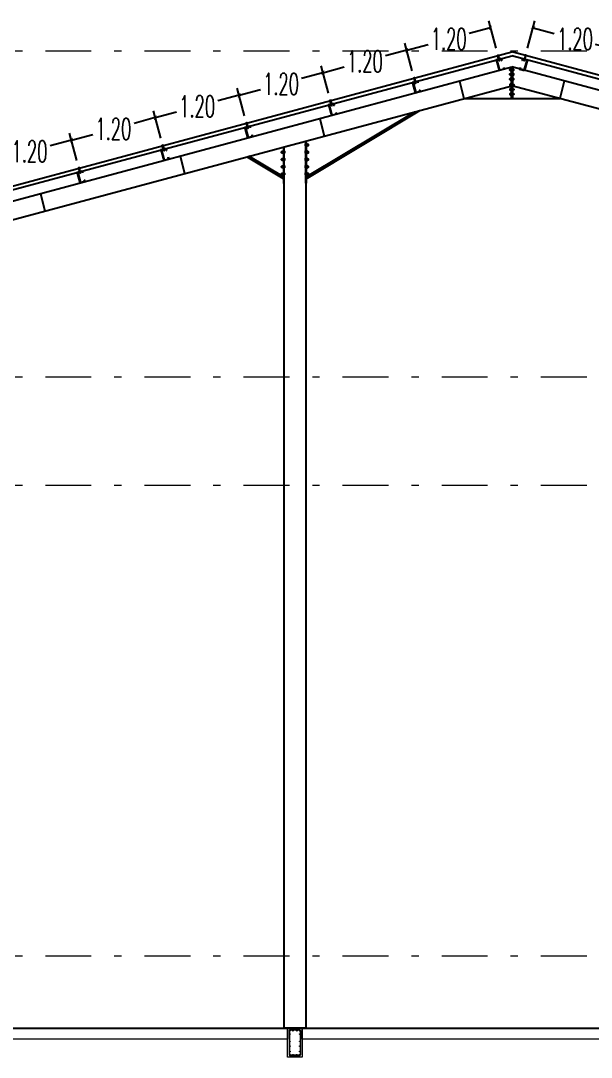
# Model space of a CAD drawing. Header units: millimetres. Extents: x 2175 to 3376, y 1504 to 1740.
# Drawn here: x 2901.44 to 2909.33, y 1529.49 to 1543.81 of the extents above; entities that cross this region are included whole.
import ezdxf

# ---------------------------------------------------------------- set-up
doc = ezdxf.new("R2010")
doc.units = ezdxf.units.MM
doc.linetypes.add('DASHDOT2', pattern=[12.7, 6.35, -3.175, 0, -3.175])
doc.linetypes.add('DASHED', pattern=[19.05, 12.7, -6.35])
for name, color, linetype in [('A', 7, 'Continuous'), ('GR', 7, 'Continuous'), ('KOP TEKS', 1, 'Continuous'), ('SUNGAI', 150, 'Continuous'), ('TEXT', 7, 'Continuous')]:
    doc.layers.add(name, color=color, linetype=linetype)
doc.layers.add('Garis Dim', color=131, linetype='DASHED', lineweight=9)
doc.layers.add('TANGGA', color=223, linetype='Continuous', lineweight=9)
doc.styles.add('-DIM2', font='simplex.shx', dxfattribs={"width": 0.55})
doc.dimstyles.new('DIMENSI POTONGAN', dxfattribs={"dimtxt": 0.3, "dimasz": 0.05, "dimexe": 0.1, "dimexo": 0.1, "dimgap": 0.05, "dimtad": 0, "dimtih": 1, "dimtoh": 1, "dimrnd": 0.0025, "dimzin": 0, "dimdsep": 46, "dimtxsty": '-DIM2', "dimblk": 'ARCHTICK', "dimcen": 0.1, "dimclrd": 1, "dimclre": 1, "dimclrt": 2, "dimadec": 0, "dimazin": 0, "dimtfac": 1, "dimtofl": 0, "dimtmove": 0, "dimatfit": 3, "dimldrblk": 'ARCHTICK', "dimfxl": 0.18, "dimtolj": 1, "dimtzin": 0, "dimarcsym": 0})

# ---------------------------------------------------------------- blocks, each defined once
blk = doc.blocks.new('_ArchTick')
at = {"color": 0, "linetype": 'ByBlock', "const_width": 0.15}
blk.add_lwpolyline([(-0.5, -0.5), (0.5, 0.5)], dxfattribs=at)
blk = doc.blocks.new('*D934')
at = {"layer": 'Defpoints', "color": 0, "transparency": 16777216}
for p in [(2906.779, 1543.403), (2908.04, 1543.334), (2906.881, 1543.023)]:
    blk.add_point(p, dxfattribs=at)
at = {"layer": 'TANGGA', "color": 1, "lineweight": -2, "transparency": 16777216}
for p, q in [((2907.938, 1543.713), (2907.644, 1543.634)), ((2908.014, 1543.43), (2907.912, 1543.81)), ((2906.855, 1543.12), (2906.753, 1543.499)), ((2906.779, 1543.403), (2907.073, 1543.481))]:
    blk.add_line(p, q, dxfattribs=at)
at = {"layer": 'TANGGA', "color": 1, "lineweight": -2, "transparency": 16777216, "xscale": 0.05, "yscale": 0.05, "zscale": 0.05}
for p, rotation in [((2907.938, 1543.713), 15.00000000002441), ((2906.779, 1543.403), 195.0000000000244)]:
    blk.add_blockref('_ArchTick', p, dxfattribs=dict(at, rotation=rotation))
at = {"layer": 'TANGGA', "color": 2, "transparency": 16777216, "insert": (2907.359, 1543.558), "char_height": 0.3, "attachment_point": 5, "style": '-DIM2'}
blk.add_mtext('\\A1;1.20', dxfattribs=at)
blk = doc.blocks.new('*D935')
at = {"layer": 'Defpoints', "color": 0, "transparency": 16777216}
for p in [(2905.62, 1543.092), (2906.881, 1543.023), (2905.722, 1542.712)]:
    blk.add_point(p, dxfattribs=at)
at = {"layer": 'TANGGA', "color": 1, "lineweight": -2, "transparency": 16777216}
for p, q in [((2906.779, 1543.403), (2906.485, 1543.324)), ((2906.855, 1543.12), (2906.753, 1543.499)), ((2905.696, 1542.809), (2905.594, 1543.189)), ((2905.62, 1543.092), (2905.914, 1543.171))]:
    blk.add_line(p, q, dxfattribs=at)
at = {"layer": 'TANGGA', "color": 1, "lineweight": -2, "transparency": 16777216, "xscale": 0.05, "yscale": 0.05, "zscale": 0.05}
for p, rotation in [((2906.779, 1543.403), 15.00000000000346), ((2905.62, 1543.092), 195.0000000000034)]:
    blk.add_blockref('_ArchTick', p, dxfattribs=dict(at, rotation=rotation))
at = {"layer": 'TANGGA', "color": 2, "transparency": 16777216, "insert": (2906.2, 1543.247), "char_height": 0.3, "attachment_point": 5, "style": '-DIM2'}
blk.add_mtext('\\A1;1.20', dxfattribs=at)
blk = doc.blocks.new('*D936')
at = {"layer": 'Defpoints', "color": 0, "transparency": 16777216}
for p in [(2904.461, 1542.781), (2905.722, 1542.712), (2904.563, 1542.402)]:
    blk.add_point(p, dxfattribs=at)
at = {"layer": 'TANGGA', "color": 1, "lineweight": -2, "transparency": 16777216}
for p, q in [((2905.696, 1542.809), (2905.594, 1543.189)), ((2905.62, 1543.092), (2905.326, 1543.013)), ((2904.537, 1542.498), (2904.435, 1542.878)), ((2904.461, 1542.781), (2904.755, 1542.86))]:
    blk.add_line(p, q, dxfattribs=at)
at = {"layer": 'TANGGA', "color": 1, "lineweight": -2, "transparency": 16777216, "xscale": 0.05, "yscale": 0.05, "zscale": 0.05}
for p, rotation in [((2905.62, 1543.092), 15.00000000000346), ((2904.461, 1542.781), 195.0000000000034)]:
    blk.add_blockref('_ArchTick', p, dxfattribs=dict(at, rotation=rotation))
at = {"layer": 'TANGGA', "color": 2, "transparency": 16777216, "insert": (2905.04, 1542.937), "char_height": 0.3, "attachment_point": 5, "style": '-DIM2'}
blk.add_mtext('\\A1;1.20', dxfattribs=at)
blk = doc.blocks.new('*D937')
at = {"layer": 'Defpoints', "color": 0, "transparency": 16777216}
for p in [(2903.302, 1542.471), (2904.563, 1542.402), (2903.403, 1542.091)]:
    blk.add_point(p, dxfattribs=at)
at = {"layer": 'TANGGA', "color": 1, "lineweight": -2, "transparency": 16777216}
for p, q in [((2904.537, 1542.498), (2904.435, 1542.878)), ((2904.461, 1542.781), (2904.167, 1542.703)), ((2903.378, 1542.188), (2903.276, 1542.567)), ((2903.302, 1542.471), (2903.596, 1542.55))]:
    blk.add_line(p, q, dxfattribs=at)
at = {"layer": 'TANGGA', "color": 1, "lineweight": -2, "transparency": 16777216, "xscale": 0.05, "yscale": 0.05, "zscale": 0.05}
for p, rotation in [((2904.461, 1542.781), 15.00000000002441), ((2903.302, 1542.471), 195.0000000000244)]:
    blk.add_blockref('_ArchTick', p, dxfattribs=dict(at, rotation=rotation))
at = {"layer": 'TANGGA', "color": 2, "transparency": 16777216, "insert": (2903.881, 1542.626), "char_height": 0.3, "attachment_point": 5, "style": '-DIM2'}
blk.add_mtext('\\A1;1.20', dxfattribs=at)
blk = doc.blocks.new('*D938')
at = {"layer": 'Defpoints', "color": 0, "transparency": 16777216}
for p in [(2902.143, 1542.16), (2903.403, 1542.091), (2902.244, 1541.781)]:
    blk.add_point(p, dxfattribs=at)
at = {"layer": 'TANGGA', "color": 1, "lineweight": -2, "transparency": 16777216}
for p, q in [((2903.378, 1542.188), (2903.276, 1542.567)), ((2903.302, 1542.471), (2903.008, 1542.392)), ((2902.218, 1541.877), (2902.117, 1542.257)), ((2902.143, 1542.16), (2902.437, 1542.239))]:
    blk.add_line(p, q, dxfattribs=at)
at = {"layer": 'TANGGA', "color": 1, "lineweight": -2, "transparency": 16777216, "xscale": 0.05, "yscale": 0.05, "zscale": 0.05}
for p, rotation in [((2903.302, 1542.471), 15.00000000000346), ((2902.143, 1542.16), 195.0000000000034)]:
    blk.add_blockref('_ArchTick', p, dxfattribs=dict(at, rotation=rotation))
at = {"layer": 'TANGGA', "color": 2, "transparency": 16777216, "insert": (2902.722, 1542.316), "char_height": 0.3, "attachment_point": 5, "style": '-DIM2'}
blk.add_mtext('\\A1;1.20', dxfattribs=at)
blk = doc.blocks.new('*D939')
at = {"layer": 'Defpoints', "color": 0, "transparency": 16777216}
for p in [(2900.984, 1541.85), (2902.244, 1541.781), (2901.085, 1541.47)]:
    blk.add_point(p, dxfattribs=at)
at = {"layer": 'TANGGA', "color": 1, "lineweight": -2, "transparency": 16777216}
for p, q in [((2902.218, 1541.877), (2902.117, 1542.257)), ((2902.143, 1542.16), (2901.849, 1542.082)), ((2901.059, 1541.567), (2900.958, 1541.946)), ((2900.984, 1541.85), (2901.277, 1541.928))]:
    blk.add_line(p, q, dxfattribs=at)
at = {"layer": 'TANGGA', "color": 1, "lineweight": -2, "transparency": 16777216, "xscale": 0.05, "yscale": 0.05, "zscale": 0.05}
for p, rotation in [((2902.143, 1542.16), 15.00000000000346), ((2900.984, 1541.85), 195.0000000000034)]:
    blk.add_blockref('_ArchTick', p, dxfattribs=dict(at, rotation=rotation))
at = {"layer": 'TANGGA', "color": 2, "transparency": 16777216, "insert": (2901.563, 1542.005), "char_height": 0.3, "attachment_point": 5, "style": '-DIM2'}
blk.add_mtext('\\A1;1.20', dxfattribs=at)
blk = doc.blocks.new('*D734')
at = {"layer": 'Defpoints', "color": 0, "transparency": 16777216}
for p in [(2909.684, 1543.403), (2908.423, 1543.334), (2909.582, 1543.023)]:
    blk.add_point(p, dxfattribs=at)
at = {"layer": 'TANGGA', "color": 1, "lineweight": -2, "transparency": 16777216}
for p, q in [((2908.449, 1543.43), (2908.551, 1543.81)), ((2908.525, 1543.713), (2908.819, 1543.634)), ((2909.684, 1543.403), (2909.39, 1543.481)), ((2909.608, 1543.12), (2909.71, 1543.499))]:
    blk.add_line(p, q, dxfattribs=at)
at = {"layer": 'TANGGA', "color": 1, "lineweight": -2, "transparency": 16777216, "xscale": 0.05, "yscale": 0.05, "zscale": 0.05}
for p, rotation in [((2908.525, 1543.713), 164.9999999999756), ((2909.684, 1543.403), 344.9999999999756)]:
    blk.add_blockref('_ArchTick', p, dxfattribs=dict(at, rotation=rotation))
at = {"layer": 'TANGGA', "color": 2, "transparency": 16777216, "insert": (2909.105, 1543.558), "char_height": 0.3, "attachment_point": 5, "style": '-DIM2'}
blk.add_mtext('\\A1;1.20', dxfattribs=at)
blk = doc.blocks.new('soof bmi')
at = {"layer": 'Garis Dim', "color": 1, "linetype": 'ByBlock', "lineweight": 9}
for p, q in [((38143.978, 315.053), (38143.777, 315.053)), ((38143.76, 315.036), (38143.76, 314.534)), ((38143.768, 315.036), (38143.768, 314.534)), ((38143.978, 315.044), (38143.777, 315.044)), ((38143.987, 315.036), (38143.987, 314.534)), ((38143.996, 315.036), (38143.996, 314.534)), ((38143.978, 314.525), (38143.777, 314.525)), ((38143.978, 314.517), (38143.777, 314.517))]:
    blk.add_line(p, q, dxfattribs=at)
blk.add_lwpolyline([(38143.728, 315.085), (38144.028, 315.085), (38144.028, 314.485), (38143.728, 314.485)], close=True, dxfattribs=at)
for centre, radius in [((38143.777, 315.036), 0.00853), ((38143.774, 314.965), 0.0064), ((38143.838, 315.036), 0.00853), ((38143.917, 315.036), 0.00853), ((38143.978, 315.036), 0.00853), ((38143.981, 314.965), 0.0064), ((38143.774, 314.815), 0.0064), ((38143.774, 314.715), 0.0064), ((38143.981, 314.815), 0.0064), ((38143.981, 314.715), 0.0064), ((38143.774, 314.605), 0.0064), ((38143.777, 314.534), 0.00853), ((38143.838, 314.534), 0.00853), ((38143.917, 314.534), 0.00853), ((38143.978, 314.534), 0.00853), ((38143.981, 314.605), 0.0064)]:
    blk.add_circle(centre, radius, dxfattribs=at)
for centre, radius, start, end in [((38143.777, 315.036), 0.0171, 90, 180), ((38143.978, 315.036), 0.0171, 0, 90), ((38143.978, 315.036), 0.00853, 0, 90), ((38143.777, 314.534), 0.0171, 180, 270), ((38143.978, 314.534), 0.00853, 270, 0), ((38143.978, 314.534), 0.0171, 270, 0)]:
    blk.add_arc(centre, radius, start, end, dxfattribs=at)

msp = doc.modelspace()

# ---------------------------------------------------------------- linework, layer by layer
for p, q in [((2908.017, 1543.268), (2908.046, 1543.158)), ((2908.017, 1543.268), (2908.046, 1543.158)), ((2908.017, 1543.268), (2908.046, 1543.158)), ((2908.017, 1543.268), (2908.046, 1543.158)), ((2908.017, 1543.268), (2908.055, 1543.123)), ((2908.019, 1543.259), (2908.055, 1543.123)), ((2908.019, 1543.259), (2908.055, 1543.123)), ((2908.019, 1543.259), (2908.055, 1543.123)), ((2908.02, 1543.258), (2908.025, 1543.259)), ((2908.023, 1543.27), (2908.061, 1543.125)), ((2908.026, 1543.267), (2908.084, 1543.282)), ((2908.026, 1543.267), (2908.063, 1543.129)), ((2908.084, 1543.282), (2908.089, 1543.26)), ((2908.085, 1543.286), (2908.092, 1543.261)), ((2908.089, 1543.26), (2908.092, 1543.261)), ((2908.378, 1543.286), (2908.371, 1543.261)), ((2908.374, 1543.26), (2908.371, 1543.261)), ((2908.38, 1543.282), (2908.374, 1543.26)), ((2908.437, 1543.267), (2908.38, 1543.282)), ((2908.437, 1543.267), (2908.4, 1543.129)), ((2908.441, 1543.27), (2908.402, 1543.125)), ((2908.447, 1543.268), (2908.408, 1543.123)), ((2908.444, 1543.259), (2908.408, 1543.123)), ((2908.444, 1543.259), (2908.408, 1543.123)), ((2908.444, 1543.259), (2908.408, 1543.123)), ((2908.447, 1543.268), (2908.417, 1543.158)), ((2908.447, 1543.268), (2908.417, 1543.158)), ((2908.447, 1543.268), (2908.417, 1543.158)), ((2908.447, 1543.268), (2908.417, 1543.158)), ((2908.444, 1543.258), (2908.438, 1543.259)), ((2908.063, 1543.129), (2908.12, 1543.144)), ((2908.115, 1543.165), (2908.118, 1543.166)), ((2908.115, 1543.165), (2908.12, 1543.144)), ((2908.118, 1543.166), (2908.124, 1543.142)), ((2908.223, 1543.169), (2908.223, 1542.734)), ((2908.232, 1543.172), (2908.232, 1542.734)), ((2908.24, 1543.169), (2908.24, 1542.734)), ((2908.346, 1543.166), (2908.339, 1543.142)), ((2908.348, 1543.165), (2908.343, 1543.144)), ((2908.4, 1543.129), (2908.343, 1543.144)), ((2908.348, 1543.165), (2908.346, 1543.166)), ((2906.867, 1542.956), (2906.924, 1542.971)), ((2906.924, 1542.971), (2906.93, 1542.95)), ((2906.926, 1542.976), (2906.933, 1542.951)), ((2907.509, 1542.977), (2907.57, 1542.734)), ((2908.954, 1542.977), (2908.894, 1542.734)), ((2908.954, 1542.977), (2908.894, 1542.734)), ((2906.858, 1542.958), (2906.887, 1542.848)), ((2906.858, 1542.958), (2906.887, 1542.848)), ((2906.858, 1542.958), (2906.887, 1542.848)), ((2906.858, 1542.958), (2906.887, 1542.848)), ((2906.858, 1542.958), (2906.896, 1542.813)), ((2906.86, 1542.947), (2906.866, 1542.949)), ((2906.86, 1542.948), (2906.896, 1542.813)), ((2906.86, 1542.948), (2906.896, 1542.813)), ((2906.86, 1542.948), (2906.896, 1542.813)), ((2906.863, 1542.959), (2906.902, 1542.814)), ((2906.867, 1542.956), (2906.904, 1542.818)), ((2906.904, 1542.818), (2906.961, 1542.833)), ((2906.93, 1542.95), (2906.933, 1542.951)), ((2906.956, 1542.854), (2906.959, 1542.855)), ((2906.956, 1542.854), (2906.961, 1542.833)), ((2906.959, 1542.855), (2906.965, 1542.831)), ((2905.699, 1542.647), (2905.728, 1542.537)), ((2905.699, 1542.647), (2905.728, 1542.537)), ((2905.699, 1542.647), (2905.728, 1542.537)), ((2905.699, 1542.647), (2905.728, 1542.537)), ((2905.699, 1542.647), (2905.737, 1542.502)), ((2905.701, 1542.636), (2905.707, 1542.638)), ((2905.701, 1542.638), (2905.737, 1542.502)), ((2905.701, 1542.638), (2905.737, 1542.502)), ((2905.701, 1542.638), (2905.737, 1542.502)), ((2905.704, 1542.649), (2905.743, 1542.504)), ((2905.708, 1542.645), (2905.765, 1542.66)), ((2905.708, 1542.645), (2905.745, 1542.507)), ((2905.765, 1542.66), (2905.771, 1542.639)), ((2905.767, 1542.665), (2905.774, 1542.64)), ((2905.771, 1542.639), (2905.774, 1542.64)), ((2905.797, 1542.544), (2905.799, 1542.544)), ((2905.797, 1542.544), (2905.802, 1542.522)), ((2905.799, 1542.544), (2905.806, 1542.521)), ((2905.577, 1542.459), (2905.638, 1542.217)), ((2905.745, 1542.507), (2905.802, 1542.522)), ((2904.539, 1542.337), (2904.569, 1542.227)), ((2904.539, 1542.337), (2904.569, 1542.227)), ((2904.539, 1542.337), (2904.569, 1542.227)), ((2904.539, 1542.337), (2904.569, 1542.227)), ((2904.539, 1542.337), (2904.578, 1542.192)), ((2904.542, 1542.326), (2904.548, 1542.327)), ((2904.542, 1542.327), (2904.578, 1542.192)), ((2904.542, 1542.327), (2904.578, 1542.192)), ((2904.542, 1542.327), (2904.578, 1542.192)), ((2904.545, 1542.338), (2904.584, 1542.193)), ((2904.549, 1542.335), (2904.606, 1542.35)), ((2904.549, 1542.335), (2904.586, 1542.197)), ((2904.606, 1542.35), (2904.612, 1542.329)), ((2904.608, 1542.354), (2904.615, 1542.329)), ((2904.612, 1542.329), (2904.615, 1542.329)), ((2904.586, 1542.197), (2904.643, 1542.212)), ((2904.637, 1542.233), (2904.64, 1542.234)), ((2904.637, 1542.233), (2904.643, 1542.212)), ((2904.64, 1542.234), (2904.647, 1542.21)), ((2903.38, 1542.026), (2903.41, 1541.916)), ((2903.38, 1542.026), (2903.41, 1541.916)), ((2903.38, 1542.026), (2903.41, 1541.916)), ((2903.38, 1542.026), (2903.41, 1541.916)), ((2903.38, 1542.026), (2903.419, 1541.881)), ((2903.383, 1542.015), (2903.389, 1542.017)), ((2903.383, 1542.016), (2903.419, 1541.881)), ((2903.383, 1542.016), (2903.419, 1541.881)), ((2903.383, 1542.016), (2903.419, 1541.881)), ((2903.386, 1542.028), (2903.425, 1541.883)), ((2903.39, 1542.024), (2903.447, 1542.039)), ((2903.39, 1542.024), (2903.427, 1541.886)), ((2903.447, 1542.039), (2903.453, 1542.018)), ((2903.449, 1542.044), (2903.456, 1542.019)), ((2903.453, 1542.018), (2903.456, 1542.019)), ((2903.427, 1541.886), (2903.484, 1541.901)), ((2903.478, 1541.922), (2903.481, 1541.923)), ((2903.478, 1541.922), (2903.484, 1541.901)), ((2903.481, 1541.923), (2903.488, 1541.899)), ((2903.645, 1541.942), (2903.706, 1541.699)), ((2902.221, 1541.715), (2902.251, 1541.605)), ((2902.221, 1541.715), (2902.251, 1541.605)), ((2902.221, 1541.715), (2902.251, 1541.605)), ((2902.221, 1541.715), (2902.251, 1541.605)), ((2902.221, 1541.715), (2902.26, 1541.571)), ((2902.224, 1541.705), (2902.23, 1541.706)), ((2902.224, 1541.706), (2902.26, 1541.57)), ((2902.224, 1541.706), (2902.26, 1541.57)), ((2902.224, 1541.706), (2902.26, 1541.57)), ((2902.227, 1541.717), (2902.266, 1541.572)), ((2902.231, 1541.714), (2902.288, 1541.729)), ((2902.231, 1541.714), (2902.268, 1541.576)), ((2902.288, 1541.729), (2902.294, 1541.707)), ((2902.29, 1541.733), (2902.297, 1541.708)), ((2902.294, 1541.707), (2902.297, 1541.708)), ((2902.268, 1541.576), (2902.325, 1541.591)), ((2902.319, 1541.612), (2902.322, 1541.613)), ((2902.319, 1541.612), (2902.325, 1541.591)), ((2902.322, 1541.613), (2902.329, 1541.589)), ((2901.714, 1541.424), (2901.774, 1541.181))]:
    msp.add_line(p, q)
for points in [[(2908.031, 1543.327), (2908.052, 1543.333), (2908.052, 1543.329), (2908.032, 1543.324)], [(2908.035, 1543.332), (2908.045, 1543.335), (2908.046, 1543.331), (2908.036, 1543.329)], [(2908.04, 1543.326), (2908.044, 1543.327), (2908.06, 1543.261), (2908.057, 1543.26)], [(2908.423, 1543.326), (2908.42, 1543.327), (2908.403, 1543.261), (2908.406, 1543.26)], [(2908.432, 1543.327), (2908.412, 1543.333), (2908.411, 1543.329), (2908.431, 1543.324)], [(2908.428, 1543.332), (2908.418, 1543.335), (2908.417, 1543.331), (2908.427, 1543.329)], [(2908.248, 1543.127), (2908.203, 1543.127), (2908.203, 1543.137), (2908.248, 1543.137)], [(2908.215, 1543.119), (2908.223, 1543.119), (2908.223, 1543.145), (2908.215, 1543.145)], [(2908.223, 1543.119), (2908.215, 1543.119), (2908.215, 1543.145), (2908.223, 1543.145)], [(2908.215, 1543.127), (2908.26, 1543.127), (2908.26, 1543.137), (2908.215, 1543.137)], [(2908.24, 1543.119), (2908.248, 1543.119), (2908.248, 1543.145), (2908.24, 1543.145)], [(2908.248, 1543.119), (2908.24, 1543.119), (2908.24, 1543.145), (2908.248, 1543.145)], [(2906.872, 1543.017), (2906.892, 1543.022), (2906.893, 1543.019), (2906.873, 1543.013)], [(2906.876, 1543.022), (2906.886, 1543.024), (2906.887, 1543.021), (2906.877, 1543.018)], [(2906.881, 1543.016), (2906.885, 1543.016), (2906.901, 1542.951), (2906.898, 1542.95)], [(2908.248, 1543.064), (2908.203, 1543.064), (2908.203, 1543.075), (2908.248, 1543.075)], [(2908.248, 1542.998), (2908.203, 1542.998), (2908.203, 1543.008), (2908.248, 1543.008)], [(2908.215, 1543.057), (2908.223, 1543.057), (2908.223, 1543.083), (2908.215, 1543.083)], [(2908.223, 1543.057), (2908.215, 1543.057), (2908.215, 1543.083), (2908.223, 1543.083)], [(2908.215, 1543.064), (2908.26, 1543.064), (2908.26, 1543.075), (2908.215, 1543.075)], [(2908.215, 1542.99), (2908.223, 1542.99), (2908.223, 1543.016), (2908.215, 1543.016)], [(2908.223, 1542.99), (2908.215, 1542.99), (2908.215, 1543.016), (2908.223, 1543.016)], [(2908.215, 1542.998), (2908.26, 1542.998), (2908.26, 1543.008), (2908.215, 1543.008)], [(2908.24, 1543.057), (2908.248, 1543.057), (2908.248, 1543.083), (2908.24, 1543.083)], [(2908.248, 1543.057), (2908.24, 1543.057), (2908.24, 1543.083), (2908.248, 1543.083)], [(2908.24, 1542.99), (2908.248, 1542.99), (2908.248, 1543.016), (2908.24, 1543.016)], [(2908.248, 1542.99), (2908.24, 1542.99), (2908.24, 1543.016), (2908.248, 1543.016)], [(2908.248, 1542.931), (2908.203, 1542.931), (2908.203, 1542.92), (2908.248, 1542.92)], [(2908.248, 1542.864), (2908.203, 1542.864), (2908.203, 1542.854), (2908.248, 1542.854)], [(2908.215, 1542.939), (2908.223, 1542.939), (2908.223, 1542.912), (2908.215, 1542.912)], [(2908.223, 1542.939), (2908.215, 1542.939), (2908.215, 1542.912), (2908.223, 1542.912)], [(2908.215, 1542.931), (2908.26, 1542.931), (2908.26, 1542.92), (2908.215, 1542.92)], [(2908.215, 1542.872), (2908.223, 1542.872), (2908.223, 1542.846), (2908.215, 1542.846)], [(2908.223, 1542.872), (2908.215, 1542.872), (2908.215, 1542.846), (2908.223, 1542.846)], [(2908.215, 1542.864), (2908.26, 1542.864), (2908.26, 1542.854), (2908.215, 1542.854)], [(2908.24, 1542.939), (2908.248, 1542.939), (2908.248, 1542.912), (2908.24, 1542.912)], [(2908.248, 1542.939), (2908.24, 1542.939), (2908.24, 1542.912), (2908.248, 1542.912)], [(2908.24, 1542.872), (2908.248, 1542.872), (2908.248, 1542.846), (2908.24, 1542.846)], [(2908.248, 1542.872), (2908.24, 1542.872), (2908.24, 1542.846), (2908.248, 1542.846)], [(2905.713, 1542.706), (2905.733, 1542.711), (2905.734, 1542.708), (2905.714, 1542.703)], [(2905.717, 1542.711), (2905.727, 1542.714), (2905.728, 1542.71), (2905.718, 1542.707)], [(2905.722, 1542.705), (2905.725, 1542.706), (2905.742, 1542.64), (2905.739, 1542.639)], [(2908.248, 1542.802), (2908.203, 1542.802), (2908.203, 1542.791), (2908.248, 1542.791)], [(2908.215, 1542.809), (2908.223, 1542.809), (2908.223, 1542.783), (2908.215, 1542.783)], [(2908.223, 1542.809), (2908.215, 1542.809), (2908.215, 1542.783), (2908.223, 1542.783)], [(2908.215, 1542.802), (2908.26, 1542.802), (2908.26, 1542.791), (2908.215, 1542.791)], [(2908.24, 1542.809), (2908.248, 1542.809), (2908.248, 1542.783), (2908.24, 1542.783)], [(2908.248, 1542.809), (2908.24, 1542.809), (2908.24, 1542.783), (2908.248, 1542.783)], [(2904.554, 1542.396), (2904.574, 1542.401), (2904.575, 1542.397), (2904.555, 1542.392)], [(2904.558, 1542.401), (2904.568, 1542.403), (2904.569, 1542.399), (2904.559, 1542.397)], [(2904.563, 1542.394), (2904.566, 1542.395), (2904.583, 1542.329), (2904.58, 1542.329)], [(2903.395, 1542.085), (2903.415, 1542.09), (2903.416, 1542.087), (2903.396, 1542.082)], [(2903.398, 1542.09), (2903.409, 1542.093), (2903.409, 1542.089), (2903.399, 1542.086)], [(2903.404, 1542.084), (2903.407, 1542.085), (2903.424, 1542.019), (2903.421, 1542.018)], [(2902.236, 1541.775), (2902.256, 1541.78), (2902.257, 1541.776), (2902.237, 1541.771)], [(2902.239, 1541.779), (2902.249, 1541.782), (2902.25, 1541.778), (2902.24, 1541.776)], [(2902.245, 1541.773), (2902.248, 1541.774), (2902.265, 1541.708), (2902.262, 1541.707)]]:
    msp.add_lwpolyline(points, close=True)
for points in [[(2908.057, 1543.26), (2908.061, 1543.255), (2908.06, 1543.261)], [(2908.406, 1543.26), (2908.403, 1543.255), (2908.403, 1543.261)], [(2906.898, 1542.95), (2906.901, 1542.944), (2906.901, 1542.951)], [(2905.739, 1542.639), (2905.742, 1542.634), (2905.742, 1542.64)], [(2904.58, 1542.329), (2904.583, 1542.323), (2904.583, 1542.329)], [(2903.421, 1542.018), (2903.424, 1542.012), (2903.424, 1542.019)], [(2902.262, 1541.707), (2902.265, 1541.702), (2902.265, 1541.708)]]:
    msp.add_lwpolyline(points)
at = {"layer": 'A'}
for p in [(2908.223, 1543.127), (2908.24, 1543.127), (2908.223, 1543.064), (2908.223, 1542.998), (2908.24, 1543.064), (2908.24, 1542.998), (2908.223, 1542.931), (2908.223, 1542.864), (2908.24, 1542.931), (2908.24, 1542.864), (2908.223, 1542.802), (2908.24, 1542.802)]:
    msp.add_point(p, dxfattribs=at)
at = {"layer": 'Garis Dim', "linetype": 'DASHDOT2', "ltscale": 0.1}
for p, q in [((2881.232, 1543.393), (2933.732, 1543.393)), ((2881.232, 1538.893), (2933.732, 1538.893)), ((2881.232, 1537.393), (2933.732, 1537.393)), ((2881.232, 1530.893), (2933.732, 1530.893))]:
    msp.add_line(p, q, dxfattribs=at)
at = {"layer": 'GR'}
for p, q in [((2891.232, 1538.823), (2908.232, 1543.378)), ((2891.245, 1538.774), (2908.232, 1543.326)), ((2924.348, 1539.059), (2908.232, 1543.378)), ((2924.335, 1539.011), (2908.232, 1543.326)), ((2891.283, 1538.629), (2908.232, 1543.171)), ((2924.296, 1538.866), (2908.232, 1543.171)), ((2891.348, 1538.388), (2908.232, 1542.912)), ((2924.232, 1538.625), (2908.232, 1542.912)), ((2881.232, 1529.893), (2933.732, 1529.893))]:
    msp.add_line(p, q, dxfattribs=at)
at = {"layer": 'GR', "linetype": 'Continuous'}
msp.add_line((2907.57, 1542.734), (2908.894, 1542.734), dxfattribs=at)
at = {"layer": 'GR', "color": 0, "lineweight": 0}
for points in [[(2899.332, 1529.893), (2905.132, 1529.893), (2905.132, 1529.743), (2899.332, 1529.743)], [(2905.332, 1529.893), (2911.132, 1529.893), (2911.132, 1529.743), (2905.332, 1529.743)]]:
    msp.add_lwpolyline(points, close=True, dxfattribs=at)
at = {"layer": 'KOP TEKS', "color": 0}
for points in [[(2905.373, 1542.08), (2905.382, 1542.08), (2905.382, 1542.106), (2905.373, 1542.106)], [(2905.398, 1542.08), (2905.406, 1542.08), (2905.406, 1542.106), (2905.398, 1542.106)], [(2905.09, 1541.987), (2905.045, 1541.987), (2905.045, 1541.998), (2905.09, 1541.998)], [(2905.065, 1541.98), (2905.057, 1541.98), (2905.057, 1542.006), (2905.065, 1542.006)], [(2905.09, 1541.98), (2905.082, 1541.98), (2905.082, 1542.006), (2905.09, 1542.006)], [(2905.373, 1542.087), (2905.419, 1542.087), (2905.419, 1542.098), (2905.373, 1542.098)], [(2905.373, 1541.98), (2905.382, 1541.98), (2905.382, 1542.006), (2905.373, 1542.006)], [(2905.373, 1541.987), (2905.419, 1541.987), (2905.419, 1541.998), (2905.373, 1541.998)], [(2905.398, 1541.98), (2905.406, 1541.98), (2905.406, 1542.006), (2905.398, 1542.006)], [(2905.09, 1541.887), (2905.045, 1541.887), (2905.045, 1541.898), (2905.09, 1541.898)], [(2905.065, 1541.88), (2905.057, 1541.88), (2905.057, 1541.906), (2905.065, 1541.906)], [(2905.09, 1541.88), (2905.082, 1541.88), (2905.082, 1541.906), (2905.09, 1541.906)], [(2905.373, 1541.88), (2905.382, 1541.88), (2905.382, 1541.906), (2905.373, 1541.906)], [(2905.373, 1541.887), (2905.419, 1541.887), (2905.419, 1541.898), (2905.373, 1541.898)], [(2905.398, 1541.88), (2905.406, 1541.88), (2905.406, 1541.906), (2905.398, 1541.906)], [(2905.09, 1541.787), (2905.045, 1541.787), (2905.045, 1541.798), (2905.09, 1541.798)], [(2905.09, 1541.687), (2905.045, 1541.687), (2905.045, 1541.698), (2905.09, 1541.698)], [(2905.065, 1541.78), (2905.057, 1541.78), (2905.057, 1541.806), (2905.065, 1541.806)], [(2905.065, 1541.68), (2905.057, 1541.68), (2905.057, 1541.706), (2905.065, 1541.706)], [(2905.09, 1541.78), (2905.082, 1541.78), (2905.082, 1541.806), (2905.09, 1541.806)], [(2905.09, 1541.68), (2905.082, 1541.68), (2905.082, 1541.706), (2905.09, 1541.706)], [(2905.373, 1541.78), (2905.382, 1541.78), (2905.382, 1541.806), (2905.373, 1541.806)], [(2905.373, 1541.787), (2905.419, 1541.787), (2905.419, 1541.798), (2905.373, 1541.798)], [(2905.373, 1541.68), (2905.382, 1541.68), (2905.382, 1541.706), (2905.373, 1541.706)], [(2905.373, 1541.687), (2905.419, 1541.687), (2905.419, 1541.698), (2905.373, 1541.698)], [(2905.398, 1541.78), (2905.406, 1541.78), (2905.406, 1541.806), (2905.398, 1541.806)], [(2905.398, 1541.68), (2905.406, 1541.68), (2905.406, 1541.706), (2905.398, 1541.706)]]:
    msp.add_lwpolyline(points, close=True, dxfattribs=at)
for p in [(2905.065, 1541.987), (2905.398, 1542.087), (2905.398, 1541.987), (2905.065, 1541.887), (2905.398, 1541.887), (2905.065, 1541.787), (2905.065, 1541.687), (2905.398, 1541.787), (2905.398, 1541.687)]:
    msp.add_point(p, dxfattribs=at)
at = {"layer": 'SUNGAI'}
for p, q in [((2905.389, 1541.628), (2906.961, 1542.571)), ((2905.389, 1541.652), (2906.891, 1542.553)), ((2905.074, 1541.628), (2904.57, 1541.931)), ((2905.074, 1541.652), (2904.597, 1541.938))]:
    msp.add_line(p, q, dxfattribs=at)
for points in [[(2905.082, 1542.068), (2905.382, 1542.148), (2905.382, 1529.893), (2905.082, 1529.893)], [(2905.382, 1542.128), (2905.389, 1542.128), (2905.389, 1541.566), (2905.382, 1541.566)], [(2905.082, 1542.046), (2905.074, 1542.046), (2905.074, 1541.566), (2905.082, 1541.566)]]:
    msp.add_lwpolyline(points, close=True, dxfattribs=at)
at = {"layer": 'TEXT'}
for p, q in [((2908.085, 1543.286), (2908.017, 1543.268)), ((2908.378, 1543.286), (2908.447, 1543.268)), ((2908.124, 1543.142), (2908.055, 1543.123)), ((2908.339, 1543.142), (2908.408, 1543.123)), ((2906.926, 1542.976), (2906.858, 1542.958)), ((2906.965, 1542.831), (2906.896, 1542.813)), ((2905.767, 1542.665), (2905.699, 1542.647)), ((2905.806, 1542.521), (2905.737, 1542.502)), ((2904.608, 1542.354), (2904.539, 1542.337)), ((2904.647, 1542.21), (2904.578, 1542.192)), ((2903.449, 1542.044), (2903.38, 1542.026)), ((2903.488, 1541.899), (2903.419, 1541.881)), ((2902.29, 1541.733), (2902.221, 1541.715)), ((2902.329, 1541.589), (2902.26, 1541.57))]:
    msp.add_line(p, q, dxfattribs=at)

# ---------------------------------------------------------------- block references
at = {"layer": 'GR', "linetype": 'Continuous', "xscale": 0.6666666666666161, "yscale": 0.6666666666666161, "zscale": 0.6666666666666161}
msp.add_blockref('soof bmi', (-22524.02, 1319.836), dxfattribs=at)

# ---------------------------------------------------------------- dimensions: what is measured, and where the dimension line sits
at = {"layer": 'TANGGA'}
for p1, p2, distance, picture, middle in [((2908.04, 1543.334), (2906.881, 1543.023), -0.393, '*D934', (2907.359, 1543.558)), ((2908.423, 1543.334), (2909.582, 1543.023), 0.393, '*D734', (2909.105, 1543.558)), ((2906.881, 1543.023), (2905.722, 1542.712), -0.393, '*D935', (2906.2, 1543.247)), ((2905.722, 1542.712), (2904.563, 1542.402), -0.393, '*D936', (2905.04, 1542.937)), ((2904.563, 1542.402), (2903.403, 1542.091), -0.393, '*D937', (2903.881, 1542.626)), ((2903.403, 1542.091), (2902.244, 1541.781), -0.393, '*D938', (2902.722, 1542.316)), ((2902.244, 1541.781), (2901.085, 1541.47), -0.393, '*D939', (2901.563, 1542.005))]:
    dim = msp.add_aligned_dim(p1=p1, p2=p2, distance=distance, dimstyle='DIMENSI POTONGAN', dxfattribs=at)
    dim.commit()
    dim.dimension.update_dxf_attribs({"geometry": picture, "text_midpoint": middle})

doc.saveas('drawing.dxf')
